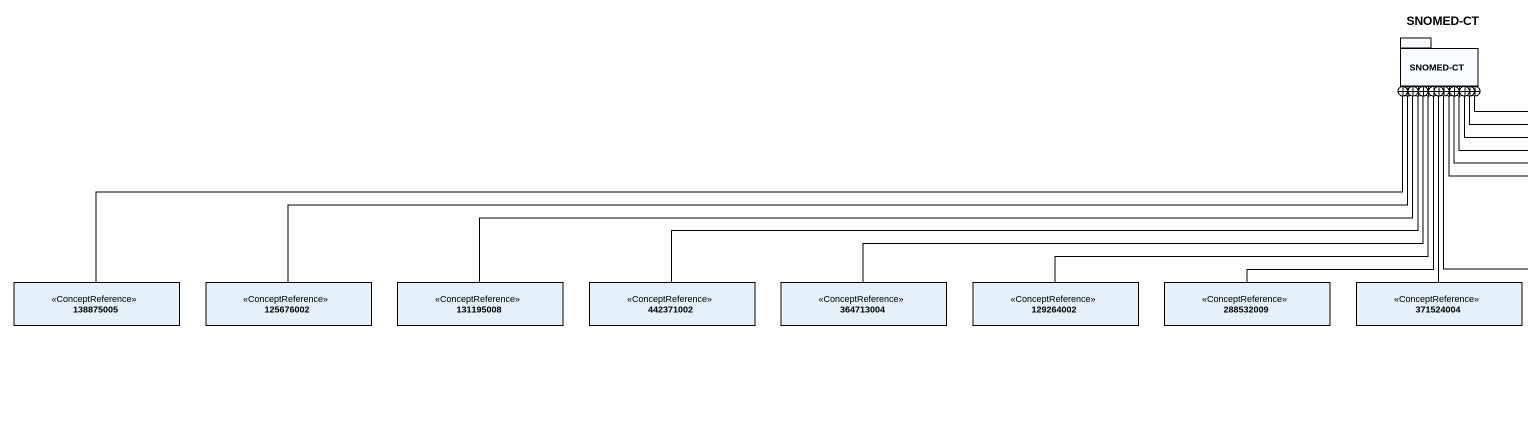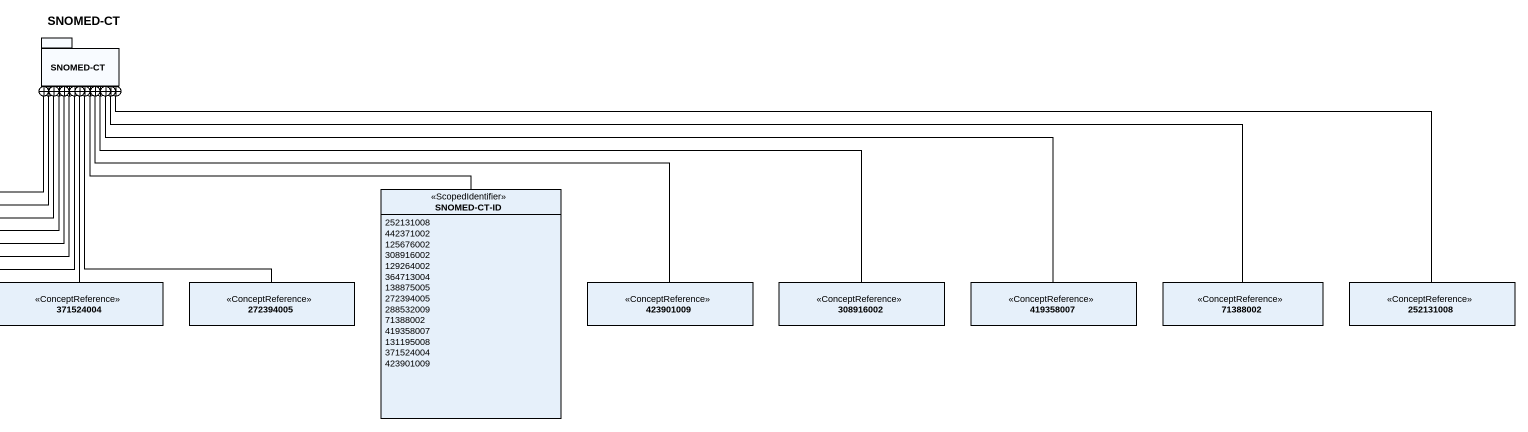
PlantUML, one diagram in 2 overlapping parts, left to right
@startuml
title SNOMED-CT
hide circle
hide empty members
package "SNOMED-CT" as SNOMED_CT {
}
enum "SNOMED-CT-ID" as SNOMED_CT_ID <<ScopedIdentifier>> {
  252131008
  442371002
  125676002
  308916002
  129264002
  364713004
  138875005
  272394005
  288532009
  71388002
  419358007
  131195008
  371524004
  423901009
}
class "138875005" as c138875005 <<ConceptReference>>
class "125676002" as c125676002 <<ConceptReference>>
class "131195008" as c131195008 <<ConceptReference>>
class "442371002" as c442371002 <<ConceptReference>>
class "364713004" as c364713004 <<ConceptReference>>
class "129264002" as c129264002 <<ConceptReference>>
class "288532009" as c288532009 <<ConceptReference>>
class "371524004" as c371524004 <<ConceptReference>>
class "272394005" as c272394005 <<ConceptReference>>
class "423901009" as c423901009 <<ConceptReference>>
class "308916002" as c308916002 <<ConceptReference>>
class "419358007" as c419358007 <<ConceptReference>>
class "71388002" as c71388002 <<ConceptReference>>
class "252131008" as c252131008 <<ConceptReference>>
SNOMED_CT_ID -up-+ SNOMED_CT
c138875005 -right-+ SNOMED_CT
c125676002 -right-+ SNOMED_CT
c131195008 -right-+ SNOMED_CT
c442371002 -right-+ SNOMED_CT
c364713004 -right-+ SNOMED_CT
c129264002 -up-+ SNOMED_CT
c288532009 -up-+ SNOMED_CT
c371524004 -up-+ SNOMED_CT
c272394005 -up-+ SNOMED_CT
c423901009 -left-+ SNOMED_CT
c308916002 -left-+ SNOMED_CT
c419358007 -left-+ SNOMED_CT
c71388002 -left-+ SNOMED_CT
c252131008 -left-+ SNOMED_CT
@enduml
